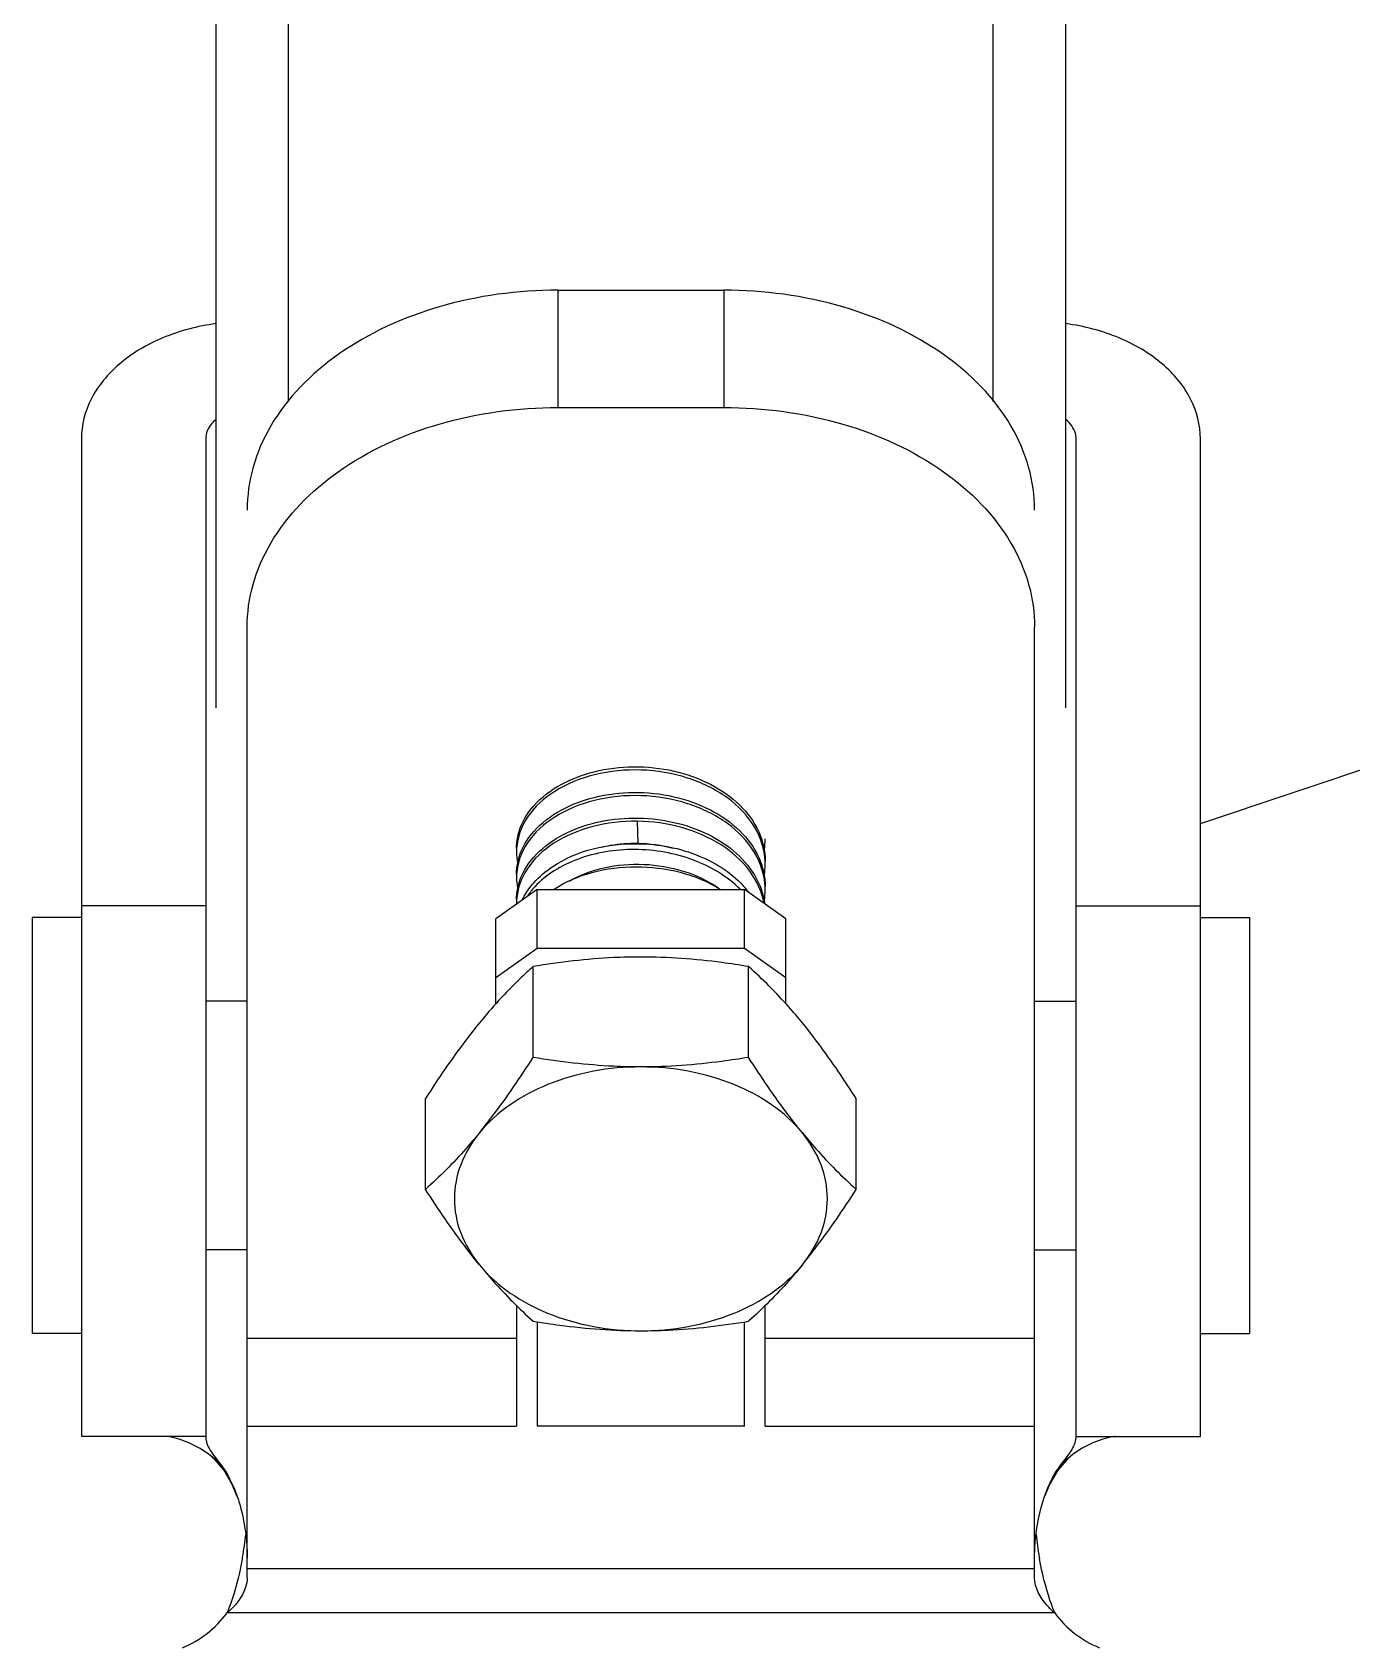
# Model space of a CAD drawing. Extents: x 27938 to 650306, y -92720 to 1524912.
# Drawn here: x 323435 to 323956, y 822428 to 823066 of the extents above; entities that cross this region are included whole.
import ezdxf

# ---------------------------------------------------------------- set-up
doc = ezdxf.new("R2010")
doc.units = 0
doc.header["$LTSCALE"] = 1000
doc.header["$MEASUREMENT"] = 0
doc.styles.get("Standard").update_dxf_attribs({"font": 'gbenor.shx', "bigfont": 'gbcbig.shx'})
doc.dimstyles.get("Standard").update_dxf_attribs({"dimtxt": 0.18, "dimasz": 0.18, "dimexe": 0.18, "dimexo": 0.0625, "dimgap": 0.09, "dimtad": 0, "dimtih": 1, "dimtoh": 1, "dimdec": 4, "dimzin": 0, "dimdsep": 46, "dimtxsty": 'Standard', "dimcen": 0.09, "dimadec": 0, "dimazin": 0, "dimtfac": 1, "dimtdec": 4, "dimtofl": 0, "dimtmove": 0, "dimatfit": 3, "dimfxl": 1, "dimtolj": 1, "dimtzin": 0, "dimarcsym": 0})

msp = doc.modelspace()

# ---------------------------------------------------------------- linework, layer by layer
for p, q in [((323507.83, 822798.96), (323507.83, 825369.33)), ((323843.11, 822798.96), (323843.11, 825369.33)), ((323536.45, 822919.84), (323536.45, 825084.88)), ((323814.49, 822919.84), (323814.49, 825084.88)), ((323642.76, 822963.76), (323642.76, 822917.5)), ((323642.76, 822963.76), (323708.18, 822963.76)), ((323708.18, 822963.76), (323708.18, 822917.5)), ((323642.76, 822917.5), (323708.18, 822917.5)), ((323454.68, 822905.11), (323454.68, 822511.5)), ((323503.74, 822905.11), (323503.74, 822511.5)), ((323847.2, 822511.5), (323847.2, 822905.11)), ((323896.26, 822511.5), (323896.26, 822905.11)), ((323520.1, 822455.78), (323520.1, 822830.76)), ((323830.84, 822455.78), (323830.84, 822830.76)), ((323674.02, 822754.23), (323674.25, 822745.57)), ((323674.25, 822745.57), (323674.25, 822745.37)), ((323634.58, 822727.33), (323618.23, 822715.76)), ((323634.58, 822704.2), (323634.58, 822727.33)), ((323634.58, 822727.33), (323716.36, 822727.33)), ((323716.36, 822704.2), (323716.36, 822727.33)), ((323732.71, 822715.76), (323716.36, 822727.33)), ((323454.68, 822716.25), (323435.32, 822716.25)), ((323435.32, 822716.25), (323435.32, 822552.07)), ((323503.74, 822720.9), (323454.68, 822720.9)), ((323618.23, 822682.17), (323618.23, 822715.76)), ((323732.71, 822682.17), (323732.71, 822715.76)), ((323847.2, 822720.9), (323896.26, 822720.9)), ((323896.26, 822716.25), (323915.62, 822716.25)), ((323915.62, 822716.25), (323915.62, 822552.07)), ((323618.23, 822692.63), (323634.58, 822704.2)), ((323634.58, 822704.2), (323716.36, 822704.2)), ((323716.36, 822704.2), (323732.71, 822692.63)), ((323632.98, 822661.04), (323632.98, 822696.9)), ((323717.96, 822661.04), (323717.96, 822696.9)), ((323520.1, 822683.23), (323503.74, 822683.23)), ((323830.84, 822683.23), (323847.2, 822683.23)), ((323590.49, 822609), (323590.49, 822644.86)), ((323760.45, 822609), (323760.45, 822644.86)), ((323520.1, 822585.09), (323503.74, 822585.09)), ((323830.84, 822585.09), (323847.2, 822585.09)), ((323626.4, 822563.15), (323626.4, 822515.58)), ((323724.53, 822515.59), (323724.53, 822563.15)), ((323634.58, 822556.72), (323634.58, 822515.61)), ((323716.36, 822515.61), (323716.36, 822556.72)), ((323454.68, 822552.07), (323435.32, 822552.07)), ((323520.1, 822550.32), (323626.4, 822550.32)), ((323724.53, 822550.32), (323830.84, 822550.32)), ((323896.26, 822552.07), (323915.62, 822552.07)), ((323520.1, 822515.59), (323626.4, 822515.59)), ((323716.36, 822515.61), (323634.58, 822515.61)), ((323724.53, 822515.59), (323830.84, 822515.59)), ((323503.74, 822511.5), (323454.68, 822511.5)), ((323847.2, 822511.5), (323896.26, 822511.5)), ((323508.96, 822501.39), (323505.27, 822504.2)), ((323841.98, 822501.39), (323845.67, 822504.2)), ((323830.84, 822459.23), (323520.1, 822459.23)), ((323838.76, 822441.88), (323512.18, 822441.88))]:
    msp.add_line(p, q)
for points in [[(323505.27, 822504.2), (323501.57, 822506.7), (323497.09, 822509.03), (323493.22, 822510.49), (323490.3, 822511.22), (323488.56, 822511.47), (323488.13, 822511.5)], [(323862.81, 822511.5), (323862.38, 822511.47), (323860.64, 822511.22), (323857.72, 822510.49), (323853.85, 822509.03), (323849.37, 822506.7), (323845.67, 822504.2)], [(323516.17, 822487.83), (323514.07, 822492.87), (323510.86, 822498.29), (323507.53, 822502.22), (323505.28, 822504.19)], [(323845.66, 822504.19), (323843.37, 822502.18), (323840.05, 822498.25), (323836.85, 822492.85), (323834.77, 822487.83)]]:
    msp.add_lwpolyline(points)
for centre, radius, start, end in [((323648.68, 822742.27), 22.28, 176.79531, 179.99774), ((323649.01, 822742.29), 22.61, 180.0486, 191.38893), ((323673.2, 822687.45), 58.13, 88.96287, 89.19864), ((323673.19, 822676.19), 69.18, 89.13991, 89.31671), ((323697.43, 822747.34), 27.1, 350.49826, 359.97077), ((323697.43, 822737.22), 27.1, 350.57751, 359.9713), ((323697.72, 822737.21), 26.81, 0.00153, 2.66808), ((323648.68, 822732.15), 22.28, 176.79481, 179.99775), ((323649.01, 822732.17), 22.6, 180.04798, 191.3296), ((323648.68, 822722.03), 22.28, 176.79416, 179.99777), ((323648.63, 822722.03), 22.22, 180.00024, 181.15233), ((323688.84, 822703.72), 36.87, 37.51951, 40.62392), ((323697.43, 822727.11), 27.1, 350.53849, 359.97102), ((323697.72, 822727.09), 26.81, 0.00154, 2.66785), ((323530.51, 822521.45), 29.33, 213.78825, 214.18873), ((323820.43, 822521.45), 29.33, 325.81127, 326.21175), ((323396.71, 822485.24), 123.45, 350.02794, 354.2434), ((323954.22, 822485.24), 123.44, 185.75095, 189.97214), ((323395.34, 822485.44), 124.83, 349.72994, 350.04434), ((323955.6, 822485.44), 124.83, 189.95566, 190.27006), ((323479.21, 822466.06), 40.89, 292.02431, 323.74846), ((323871.73, 822466.06), 40.89, 216.25154, 247.97569)]:
    msp.add_arc(centre, radius, start, end)
for points, knots in [([(323642.76, 822963.76), (323626.96, 822963.76), (323596.3, 822959.6), (323556.14, 822941.55), (323531.66, 822917.06), (323521.75, 822894.37), (323520.1, 822882.72), (323520.1, 822877.02)], [0, 0, 0, 0, 0.287429, 0.554303, 0.789052, 0.896403, 1, 1, 1, 1]), ([(323830.84, 822877.02), (323830.84, 822882.72), (323829.19, 822894.37), (323819.28, 822917.06), (323794.8, 822941.55), (323754.64, 822959.6), (323723.98, 822963.76), (323708.18, 822963.76)], [0, 0, 0, 0, 0.103597, 0.210948, 0.445697, 0.712571, 1, 1, 1, 1]), ([(323507.8, 822950.55), (323500.61, 822949.58), (323486.97, 822946.05), (323469.58, 822935.92), (323457.66, 822921.91), (323454.68, 822910.49), (323454.68, 822905.11)], [0, 0, 0, 0, 0.287892, 0.552013, 0.786654, 1, 1, 1, 1]), ([(323896.26, 822905.11), (323896.26, 822910.49), (323893.28, 822921.91), (323881.36, 822935.92), (323863.97, 822946.05), (323850.33, 822949.58), (323843.14, 822950.55)], [0, 0, 0, 0, 0.213346, 0.447987, 0.712108, 1, 1, 1, 1]), ([(323520.1, 822830.76), (323520.1, 822836.46), (323521.75, 822848.11), (323531.66, 822870.8), (323556.14, 822895.29), (323596.3, 822913.34), (323626.96, 822917.5), (323642.76, 822917.5)], [0, 0, 0, 0, 0.103597, 0.210948, 0.445697, 0.712571, 1, 1, 1, 1]), ([(323708.18, 822917.5), (323723.98, 822917.5), (323754.64, 822913.34), (323794.8, 822895.29), (323819.28, 822870.8), (323829.19, 822848.11), (323830.84, 822836.46), (323830.84, 822830.76)], [0, 0, 0, 0, 0.287429, 0.554303, 0.789052, 0.896403, 1, 1, 1, 1]), ([(323507.75, 822912.7), (323507.13, 822912.19), (323505.02, 822910.19), (323503.74, 822907.23), (323503.74, 822905.11)], [0, 0, 0, 0, 0.274002, 1, 1, 1, 1]), ([(323847.2, 822905.11), (323847.2, 822905.8), (323846.83, 822908.73), (323844.92, 822911.29), (323843.19, 822912.7)], [0, 0, 0, 0, 0.236834, 1, 1, 1, 1]), ([(323724.51, 822738.46), (323724.29, 822743.17), (323721.02, 822753.08), (323709.63, 822764.59), (323693.81, 822772.21), (323675.63, 822775.25), (323657.45, 822773.49), (323641.63, 822767.18), (323630.12, 822757.02), (323626.68, 822747.84), (323626.44, 822743.51)], [0, 0, 0, 0, 0.109411, 0.23076, 0.366309, 0.510386, 0.653207, 0.784895, 0.899597, 1, 1, 1, 1]), ([(323633.23, 822760.32), (323639.26, 822767.15), (323653.11, 822774), (323672.63, 822776.32), (323688.37, 822774.68), (323702.83, 822769.59), (323714.65, 822761.44), (323722.6, 822750.79), (323724.53, 822742.45), (323724.53, 822738.47)], [0, 0, 0, 0, 0.241317, 0.379461, 0.520014, 0.655792, 0.781306, 0.894819, 1, 1, 1, 1]), ([(323626.4, 822743.53), (323626.4, 822746.5), (323627.68, 822752.69), (323631.12, 822757.94), (323633.23, 822760.32)], [0, 0, 0, 0, 0.48237, 1, 1, 1, 1]), ([(323724.51, 822728.34), (323724.29, 822733.05), (323721.02, 822742.96), (323709.63, 822754.47), (323693.81, 822762.09), (323675.63, 822765.13), (323657.45, 822763.37), (323641.63, 822757.06), (323630.12, 822746.9), (323626.68, 822737.72), (323626.44, 822733.4)], [0, 0, 0, 0, 0.109411, 0.23076, 0.366314, 0.510391, 0.653213, 0.784895, 0.899597, 1, 1, 1, 1]), ([(323633.22, 822750.19), (323639.25, 822757.03), (323653.1, 822763.88), (323672.62, 822766.2), (323688.36, 822764.56), (323702.82, 822759.48), (323714.65, 822751.32), (323722.6, 822740.67), (323724.53, 822732.33), (323724.53, 822728.35)], [0, 0, 0, 0, 0.241302, 0.379446, 0.520006, 0.655788, 0.781304, 0.89482, 1, 1, 1, 1]), ([(323674.02, 822754.23), (323668.01, 822754.3), (323656.38, 822752.95), (323641.06, 822746.55), (323629.97, 822736.49), (323626.68, 822727.51), (323626.44, 822723.28)], [0, 0, 0, 0, 0.291821, 0.560232, 0.794326, 1, 1, 1, 1]), ([(323633.22, 822740.07), (323639, 822746.63), (323652.12, 822753.34), (323670.79, 822756), (323685.99, 822754.88), (323700.22, 822750.53), (323712.22, 822743.26), (323720.87, 822733.57), (323723.77, 822725.71), (323724.29, 822721.86)], [0, 0, 0, 0, 0.238806, 0.375378, 0.515068, 0.651187, 0.778286, 0.893865, 1, 1, 1, 1]), ([(323724.05, 822721.99), (323723.2, 822726.5), (323718.88, 822735.62), (323707.08, 822745.9), (323691.55, 822752.55), (323679.95, 822754.16), (323674.02, 822754.23)], [0, 0, 0, 0, 0.215857, 0.456017, 0.721227, 1, 1, 1, 1]), ([(323626.4, 822733.41), (323626.4, 822736.37), (323627.68, 822742.56), (323631.12, 822747.81), (323633.22, 822750.19)], [0, 0, 0, 0, 0.482394, 1, 1, 1, 1]), ([(323633.21, 822729.94), (323635.4, 822732.43), (323646.88, 822742.04), (323662.54, 822745.51), (323674.02, 822745.37)], [0, 0, 0, 0, 0.224306, 1, 1, 1, 1]), ([(323714.62, 822727.4), (323709.52, 822732.52), (323696.05, 822740.45), (323673.24, 822744.33), (323650.95, 822740.87), (323638.1, 822733.25), (323633.58, 822728.35)], [0, 0, 0, 0, 0.245715, 0.512956, 0.773315, 1, 1, 1, 1]), ([(323660.04, 822744.03), (323661.16, 822744.31), (323665.75, 822745.26), (323670.47, 822745.62), (323674.01, 822745.57)], [0, 0, 0, 0, 0.245441, 1, 1, 1, 1]), ([(323674.23, 822745.37), (323682.48, 822745.25), (323698.26, 822742.3), (323711.98, 822733.38), (323716.82, 822727.73)], [0, 0, 0, 0, 0.525716, 1, 1, 1, 1]), ([(323626.4, 822723.29), (323626.4, 822726.26), (323627.68, 822732.44), (323631.12, 822737.69), (323633.22, 822740.07)], [0, 0, 0, 0, 0.482388, 1, 1, 1, 1]), ([(323641.21, 822727.42), (323645.76, 822730.38), (323656.39, 822734.86), (323679.13, 822737.77), (323697.19, 822733.43), (323706.95, 822727.33)], [0, 0, 0, 0, 0.237857, 0.495496, 1, 1, 1, 1]), ([(323647.17, 822730.57), (323651.41, 822733.03), (323661.18, 822736.6), (323681.66, 822738.31), (323697.65, 822733.74), (323706.12, 822727.9)], [0, 0, 0, 0, 0.239537, 0.497847, 1, 1, 1, 1]), ([(323628.77, 822723.32), (323629.05, 822723.9), (323630.29, 822726.26), (323631.88, 822728.43), (323633.21, 822729.94)], [0, 0, 0, 0, 0.243018, 1, 1, 1, 1]), ([(323632.98, 822696.9), (323631.2, 822695.31), (323623.67, 822688.34), (323616.71, 822680.74), (323611.73, 822674.64)], [0, 0, 0, 0, 0.2325, 1, 1, 1, 1]), ([(323675.47, 822700.66), (323671.89, 822700.66), (323657.66, 822700.32), (323643.49, 822698.64), (323632.98, 822696.9)], [0, 0, 0, 0, 0.251248, 1, 1, 1, 1]), ([(323717.96, 822696.9), (323714.47, 822697.48), (323700.4, 822699.59), (323686.16, 822700.66), (323675.47, 822700.66)], [0, 0, 0, 0, 0.248681, 1, 1, 1, 1]), ([(323739.21, 822674.64), (323737.46, 822676.77), (323730.82, 822684.61), (323723.55, 822691.9), (323717.96, 822696.9)], [0, 0, 0, 0, 0.268858, 1, 1, 1, 1]), ([(323611.73, 822674.64), (323609.9, 822672.4), (323602.38, 822662.8), (323595.52, 822652.69), (323590.49, 822644.86)], [0, 0, 0, 0, 0.237123, 1, 1, 1, 1]), ([(323760.45, 822644.86), (323758.73, 822647.54), (323752.04, 822657.74), (323744.9, 822667.66), (323739.21, 822674.64)], [0, 0, 0, 0, 0.261287, 1, 1, 1, 1]), ([(323611.73, 822631.27), (323613.56, 822633.51), (323621.09, 822643.11), (323627.94, 822653.22), (323632.98, 822661.04)], [0, 0, 0, 0, 0.237123, 1, 1, 1, 1]), ([(323675.47, 822657.29), (323671.89, 822657.29), (323657.66, 822657.63), (323643.49, 822659.31), (323632.98, 822661.04)], [0, 0, 0, 0, 0.251248, 1, 1, 1, 1]), ([(323717.96, 822661.04), (323714.47, 822660.47), (323700.4, 822658.36), (323686.16, 822657.29), (323675.47, 822657.29)], [0, 0, 0, 0, 0.248681, 1, 1, 1, 1]), ([(323739.21, 822631.27), (323737.38, 822633.51), (323729.85, 822643.11), (323722.99, 822653.22), (323717.96, 822661.04)], [0, 0, 0, 0, 0.237123, 1, 1, 1, 1]), ([(323675.47, 822657.29), (323662.98, 822657.29), (323639.3, 822653.22), (323618.69, 822639.79), (323611.73, 822631.27)], [0, 0, 0, 0, 0.531659, 1, 1, 1, 1]), ([(323739.21, 822631.27), (323732.25, 822639.79), (323711.64, 822653.22), (323687.95, 822657.29), (323675.47, 822657.29)], [0, 0, 0, 0, 0.468341, 1, 1, 1, 1]), ([(323611.73, 822631.27), (323609.99, 822629.13), (323603.35, 822621.3), (323596.08, 822614.01), (323590.49, 822609)], [0, 0, 0, 0, 0.268858, 1, 1, 1, 1]), ([(323611.73, 822631.27), (323608.67, 822627.51), (323603.69, 822619.29), (323600.99, 822605.25), (323603.69, 822591.21), (323608.67, 822582.98), (323611.73, 822579.23)], [0, 0, 0, 0, 0.257487, 0.5, 0.742513, 1, 1, 1, 1]), ([(323739.21, 822631.27), (323740.95, 822629.13), (323747.59, 822621.3), (323754.86, 822614.01), (323760.45, 822609)], [0, 0, 0, 0, 0.268858, 1, 1, 1, 1]), ([(323739.21, 822579.23), (323742.27, 822582.98), (323747.25, 822591.21), (323749.95, 822605.25), (323747.25, 822619.29), (323742.27, 822627.51), (323739.21, 822631.27)], [0, 0, 0, 0, 0.257487, 0.5, 0.742513, 1, 1, 1, 1]), ([(323611.73, 822579.23), (323609.9, 822581.47), (323602.38, 822591.07), (323595.52, 822601.18), (323590.49, 822609)], [0, 0, 0, 0, 0.237123, 1, 1, 1, 1]), ([(323739.21, 822579.23), (323741.04, 822581.47), (323748.56, 822591.07), (323755.42, 822601.18), (323760.45, 822609)], [0, 0, 0, 0, 0.237123, 1, 1, 1, 1]), ([(323611.73, 822579.23), (323613.48, 822577.09), (323620.12, 822569.26), (323627.39, 822561.97), (323632.98, 822556.96)], [0, 0, 0, 0, 0.268858, 1, 1, 1, 1]), ([(323611.73, 822579.23), (323618.69, 822570.71), (323639.3, 822557.27), (323662.98, 822553.21), (323675.47, 822553.21)], [0, 0, 0, 0, 0.468341, 1, 1, 1, 1]), ([(323675.47, 822553.21), (323687.95, 822553.21), (323711.64, 822557.27), (323732.25, 822570.71), (323739.21, 822579.23)], [0, 0, 0, 0, 0.531659, 1, 1, 1, 1]), ([(323739.21, 822579.23), (323737.46, 822577.09), (323730.82, 822569.26), (323723.55, 822561.97), (323717.96, 822556.96)], [0, 0, 0, 0, 0.268858, 1, 1, 1, 1]), ([(323632.98, 822556.96), (323636.47, 822556.39), (323650.54, 822554.28), (323664.78, 822553.21), (323675.47, 822553.21)], [0, 0, 0, 0, 0.248681, 1, 1, 1, 1]), ([(323675.47, 822553.21), (323679.04, 822553.21), (323693.27, 822553.55), (323707.45, 822555.23), (323717.96, 822556.96)], [0, 0, 0, 0, 0.251248, 1, 1, 1, 1]), ([(323503.74, 822511.5), (323503.74, 822510.99), (323503.99, 822508.7), (323505.15, 822506.61), (323506.13, 822505.13)], [0, 0, 0, 0, 0.222245, 1, 1, 1, 1]), ([(323844.8, 822505.13), (323845.17, 822505.68), (323846.38, 822507.61), (323847.2, 822509.88), (323847.2, 822511.5)], [0, 0, 0, 0, 0.289589, 1, 1, 1, 1]), ([(323506.25, 822504.96), (323506.44, 822504.68), (323507.31, 822503.46), (323508.23, 822502.28), (323508.96, 822501.39)], [0, 0, 0, 0, 0.231104, 1, 1, 1, 1]), ([(323508.96, 822501.39), (323509.64, 822500.55), (323512.65, 822496.39), (323514.83, 822491.66), (323516.17, 822487.83)], [0, 0, 0, 0, 0.210146, 1, 1, 1, 1]), ([(323834.77, 822487.83), (323835.25, 822489.21), (323837.12, 822493.99), (323839.67, 822498.54), (323841.98, 822501.39)], [0, 0, 0, 0, 0.285604, 1, 1, 1, 1]), ([(323841.98, 822501.39), (323842.23, 822501.7), (323843.17, 822502.87), (323844.07, 822504.06), (323844.69, 822504.96)], [0, 0, 0, 0, 0.26918, 1, 1, 1, 1]), ([(323516.17, 822487.83), (323516.82, 822485.98), (323519.15, 822478.1), (323520.1, 822469.84), (323520.1, 822463.6)], [0, 0, 0, 0, 0.239548, 1, 1, 1, 1]), ([(323830.84, 822463.6), (323830.84, 822465.71), (323831.17, 822473.91), (323832.76, 822482.08), (323834.77, 822487.83)], [0, 0, 0, 0, 0.257456, 1, 1, 1, 1]), ([(323518.17, 822463.18), (323517.84, 822461.33), (323516.36, 822454.1), (323514.22, 822446.99), (323512.18, 822441.88)], [0, 0, 0, 0, 0.255037, 1, 1, 1, 1]), ([(323838.76, 822441.88), (323838.09, 822443.55), (323835.56, 822450.48), (323833.76, 822457.68), (323832.76, 822463.18)], [0, 0, 0, 0, 0.242689, 1, 1, 1, 1]), ([(323520.1, 822455.78), (323520.1, 822454.52), (323519.1, 822449.09), (323515.39, 822444.56), (323512.18, 822441.88)], [0, 0, 0, 0, 0.231026, 1, 1, 1, 1]), ([(323838.76, 822441.88), (323837.65, 822442.8), (323833.78, 822446.51), (323830.84, 822451.81), (323830.84, 822455.78)], [0, 0, 0, 0, 0.266, 1, 1, 1, 1])]:
    msp.add_open_spline(points, degree=3, knots=knots)
for points in [[(323674.25, 822745.57), (323678.94, 822745.48), (323683.67, 822744.83), (323688.2, 822743.61)], [(323633.58, 822728.35), (323632.55, 822727.23), (323631.59, 822726.04), (323630.74, 822724.78)]]:
    msp.add_open_spline(points, degree=3)

# ---------------------------------------------------------------- leaders
msp.add_leader([(323896.26, 822753.3), (324775.4, 823047.25)], dimstyle='Standard', override={"dimgap": 20})

doc.saveas('drawing.dxf')
